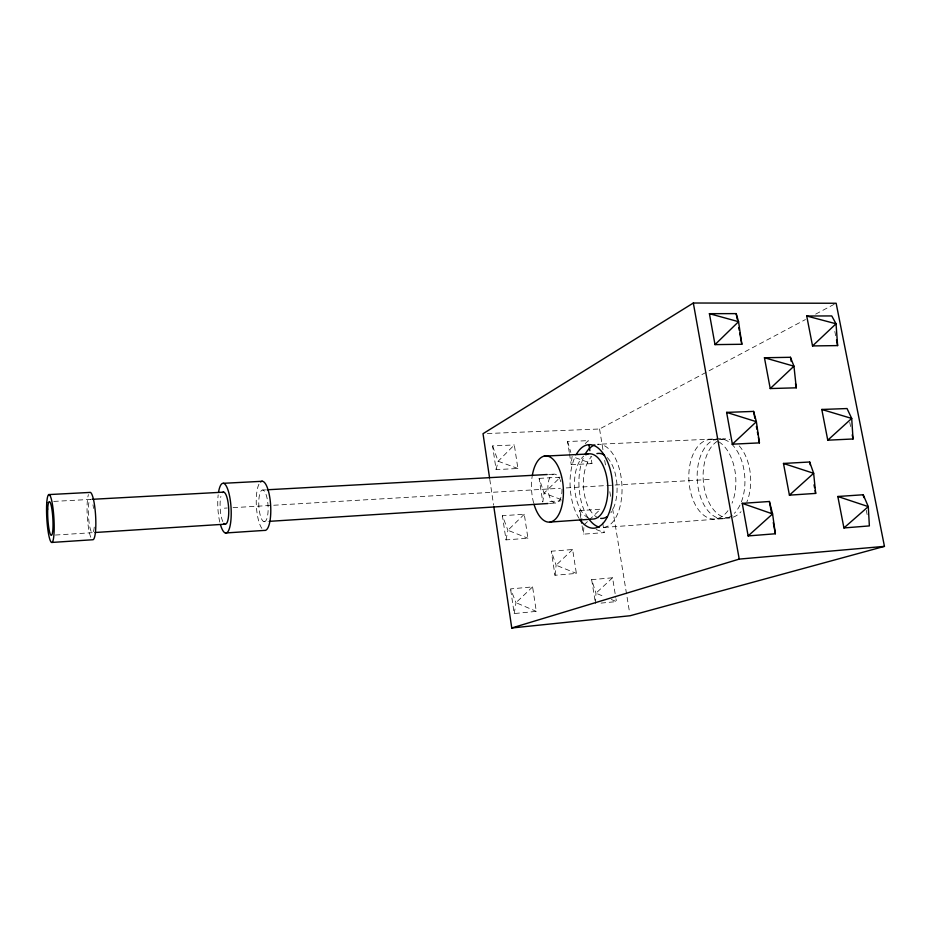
<?xml version="1.0" encoding="UTF-8"?>
<svg xmlns="http://www.w3.org/2000/svg" width="931" height="931" viewBox="0 0 931 931"><rect width="100%" height="100%" fill="white"/><g stroke="black" fill="none" stroke-linecap="round" stroke-linejoin="round"><path stroke-width="0.7" stroke-dasharray="4.66 3.49" d="M595.479 603.649L595.956 593.21L591.662 579.664L612.563 577.779L615.74 597.388M602.683 522.966L604.242 532.602L583.4 534.161L583.865 527.54M591.976 463.591L571.227 464.662L572.065 456.551L591.976 463.591L590.813 456.411M555.004 575.277L556.11 565.21L551.28 551.21L572.623 549.511L576.382 573.403L555.004 575.277L551.28 551.21M514.203 613.564L515.995 602.683L510.549 588.904L532.59 586.902L536.303 611.376L514.203 613.564L510.549 588.904M506.01 539.887L507.907 530.286L502.414 515.716L524.293 514.249L527.924 538.246L506.01 539.887L502.414 515.716M496.107 469.631L498.155 461.241L514.319 444.948L517.892 468.502L496.107 469.631L492.58 445.914L514.319 444.948M585.227 443.61L588.264 440.631L588.729 443.493M524.293 514.249L507.907 530.286L527.924 538.246M584.051 524.898L588.148 520.976M589.183 519.998L600.46 509.21L579.652 510.607L580.746 517.531M532.59 586.902L515.995 602.683L536.303 611.376M572.623 549.511L556.11 565.21L576.382 573.403M612.563 577.779L595.956 593.21L604.906 596.876M487.344 433.52L599.564 428.993L805.443 319.566M815.672 314.131L836.143 303.25M601.065 603.102L616.427 601.589L615.973 598.784M716.928 518.695L731.51 517.624A39.614 23.729 86.6 0 0 741.029 511.678M722.572 518.742L602.159 527.551A41.709 21.471 86.6 0 0 621.92 484.981A41.709 21.471 86.6 0 0 597.597 444.285L718.243 438.804A40.045 23.822 86.6 0 1 730.567 443.156M549.872 501.541L561.218 500.82M55.383 535.046L92.169 532.683M264.032 521.686A15.885 4.608 86.6 0 0 267.185 498.76A15.885 4.608 86.6 0 0 259.121 497.131A15.885 4.608 86.6 0 0 264.032 521.686L268.372 521.407M549.465 503.427L555.26 503.054M224.371 508.175L227.269 508M233.064 507.663L560.415 488.263M566.211 487.925L711.726 479.302M53.73 501.413L90.586 499.4A16.7 2.933 86.6 0 0 89.225 523.618A16.7 2.933 86.6 0 0 94.392 525.259M262.763 490.02L265.661 489.857M548.662 474.438L554.469 474.123M539.13 478.383L560.357 477.196L544.076 493.162L542.785 501.995L539.13 478.383L544.076 493.162L561.393 499.644M712.646 439.618L717.964 439.374M719.291 439.316L727.262 438.943M569.283 452.419L567.549 441.538L588.264 440.631M517.892 468.502L498.155 461.241L492.58 445.914M596.166 529.518L604.242 532.602M611.306 599.494L616.427 601.589M579.652 510.607L582.05 518.404M567.549 441.538L570.831 452.454M834.828 331.471L835.666 335.707M849.759 422.383L850.585 426.526M866.296 510.339L867.133 514.587M599.564 428.993L603.055 450.371M604.696 460.356L605.627 466.059M609.828 491.719L610.992 498.841M612.621 508.826L629.647 612.889M591.662 579.664L595.037 600.821M582.073 525.852L583.4 534.161M569.504 453.781L571.227 464.662M489.787 479.407L493.581 505.126M579.14 518.451A41.837 21.273 86.6 0 1 575.684 455.608M598.47 517.869A32.585 16.77 86.6 0 1 583.76 489.974A32.585 16.77 86.6 0 1 591.802 456.469M607.303 457.61A32.585 16.77 86.6 0 1 610.876 512.783M588.38 518.032A32.678 16.618 86.6 0 1 574.671 488.403A32.678 16.618 86.6 0 1 583.76 456.074M727.949 510.688A39.812 23.461 86.6 0 1 689.883 488.647A39.812 23.461 86.6 0 1 715.113 440.154M718.767 441.794A39.812 23.461 86.6 0 1 732.034 503.159M730.288 517.845A39.614 23.729 86.6 0 1 703.824 485.633A39.614 23.729 86.6 0 1 718.72 440.456M721.083 439.49A39.614 23.729 86.6 0 1 729.753 439.49M739.214 445.891A39.614 23.729 86.6 0 1 746.802 502.158M560.916 497.398A14.5 7.017 86.6 0 1 550.861 499.586A14.5 7.017 86.6 0 1 549.395 478.592A14.5 7.017 86.6 0 1 559.601 478.674M560.043 479.628A14.5 7.017 86.6 0 1 560.823 481.769M561.987 489.136A14.5 7.017 86.6 0 1 561.474 495.257M261.867 528.389A24.637 7.145 86.6 0 1 256.258 503.613A24.637 7.145 86.6 0 1 260.587 481.909M588.066 517.822A41.709 21.471 86.6 0 1 583.434 457.68M533.614 502.88A33.155 15.897 86.6 0 1 532.311 475.45M222.812 521.569A16.071 4.248 86.6 0 1 220.891 496.363M92.937 504.846A16.7 2.933 86.6 0 1 93.589 508.454M90.796 537.28A23.752 4.166 86.6 0 1 87.246 515.774A23.752 4.166 86.6 0 1 88.433 494.582M219.786 522.116A24.916 6.587 86.6 0 1 218.18 494.861M732.185 515.25A40.045 23.822 86.6 0 1 698.622 490.16A40.045 23.822 86.6 0 1 715.788 439.246M731.522 443.994A40.045 23.822 86.6 0 1 744.881 478.569A40.045 23.822 86.6 0 1 734.361 513.318"/><path stroke-width="1.4" d="M715.008 344.621L738.562 321.684L736.177 313.619L709.41 313.677L715.008 344.621L741.844 344.272L738.562 321.684L709.41 313.677M812.542 345.936L836.038 323.779L831.755 315.935L806.723 316.016L812.542 345.936L837.621 345.587L836.038 323.779L806.723 316.016M770.228 388.553L793.957 366.197L790.442 357.295L764.444 357.748L770.228 388.553L796.273 387.82L793.957 366.197L764.444 357.748M732.383 444.18L756.391 421.708L753.598 411.409L726.622 412.386L732.383 444.18L759.417 442.888L756.391 421.708L726.622 412.386M827.764 440.188L851.702 418.438L847.035 408.546L821.805 409.465L827.764 440.188L853.04 438.978L851.702 418.438L821.805 409.465M789.418 495.152L813.647 473.297L809.679 461.997L783.471 463.452L789.418 495.152L815.672 493.407L813.647 473.297L783.471 463.452M748.14 535.93L772.59 513.924L769.402 501.495L742.251 503.357L748.14 535.93L775.36 533.766L772.59 513.924L742.251 503.357M843.928 527.947L868.286 506.615L863.223 494.757L837.83 496.491L843.928 527.947L869.368 525.91L868.286 506.615L837.83 496.491M493.802 506.545L511.759 627.983L630.112 615.74L884.45 546.369L836.143 303.25L693.327 303.017L483.026 433.695L489.578 477.975M511.759 627.983L739.226 559.1L884.45 546.369M550.046 522.07L593.803 518.998A32.678 16.618 86.6 0 0 607.396 481.292A32.678 16.618 86.6 0 0 585.762 454.782M225.407 532.998L264.381 530.402A24.637 7.145 86.6 0 0 270.537 503.834A24.637 7.145 86.6 0 0 260.587 481.909M51.961 542.436L93.053 539.724A23.752 4.166 86.6 0 0 95.509 514.261A23.752 4.166 86.6 0 0 89.702 492.441L48.668 494.594M95.055 532.497L225.034 524.188M269.827 521.313L548.01 503.52M92.029 499.319L223.696 492.15M267.116 489.776L547.207 474.519M223.335 483.305L262.414 481.28M544.135 456.132L587.857 454.014M836.504 339.943L837.621 345.587M852.226 434.835L853.04 438.978M863.223 494.757L863.782 497.585M790.442 357.295L791.245 361.461M795.481 383.653L796.273 387.82M809.679 461.997L810.214 464.86M814.031 484.842L814.578 487.693M815.125 490.556L815.672 493.407M736.177 313.619L737.212 319.193M738.749 327.561L739.272 330.342M739.784 333.135L741.844 344.272M753.598 411.409L754.855 418.252M756.379 426.468L756.88 429.203M757.392 431.937L757.892 434.684M758.404 437.419L759.417 442.888M769.402 501.495L771.741 514.121M773.289 522.535L775.36 533.766M693.327 303.017L739.226 559.1M588.962 444.937L589.882 450.674M580.967 518.916L581.631 523.082M222.614 492.522A16.071 4.248 86.6 0 1 228.7 508.978A16.071 4.248 86.6 0 1 223.906 523.385M576.324 454.421A41.837 21.273 86.6 0 1 605.429 457.319A41.837 21.273 86.6 0 1 608.56 514.215A41.837 21.273 86.6 0 1 579.908 519.568M218.529 492.266A24.916 6.587 86.6 0 1 227.944 489.869A24.916 6.587 86.6 0 1 230.073 525.934A24.916 6.587 86.6 0 1 220.449 524.653M596.911 453.583A32.585 16.77 86.6 0 1 604.58 455.282M607.093 516.647A32.585 16.77 86.6 0 1 600.67 518.392M532.311 475.45A33.155 15.897 86.6 0 1 555.83 462.614A33.155 15.897 86.6 0 1 558.833 514.378A33.155 15.897 86.6 0 1 533.975 504.16M599.343 527.167A41.709 21.471 86.6 0 1 588.834 518.951M585.262 453.991A41.709 21.471 86.6 0 1 594.839 444.902M46.783 502.542A24.031 3.561 86.6 0 0 51.007 541.982A24.031 3.561 86.6 0 0 53.311 510.933A24.031 3.561 86.6 0 0 46.783 502.542M47.714 509.082A16.898 2.502 86.6 0 0 51.147 535.313A16.898 2.502 86.6 0 0 52.159 511.072A16.898 2.502 86.6 0 0 47.714 509.082"/></g></svg>
